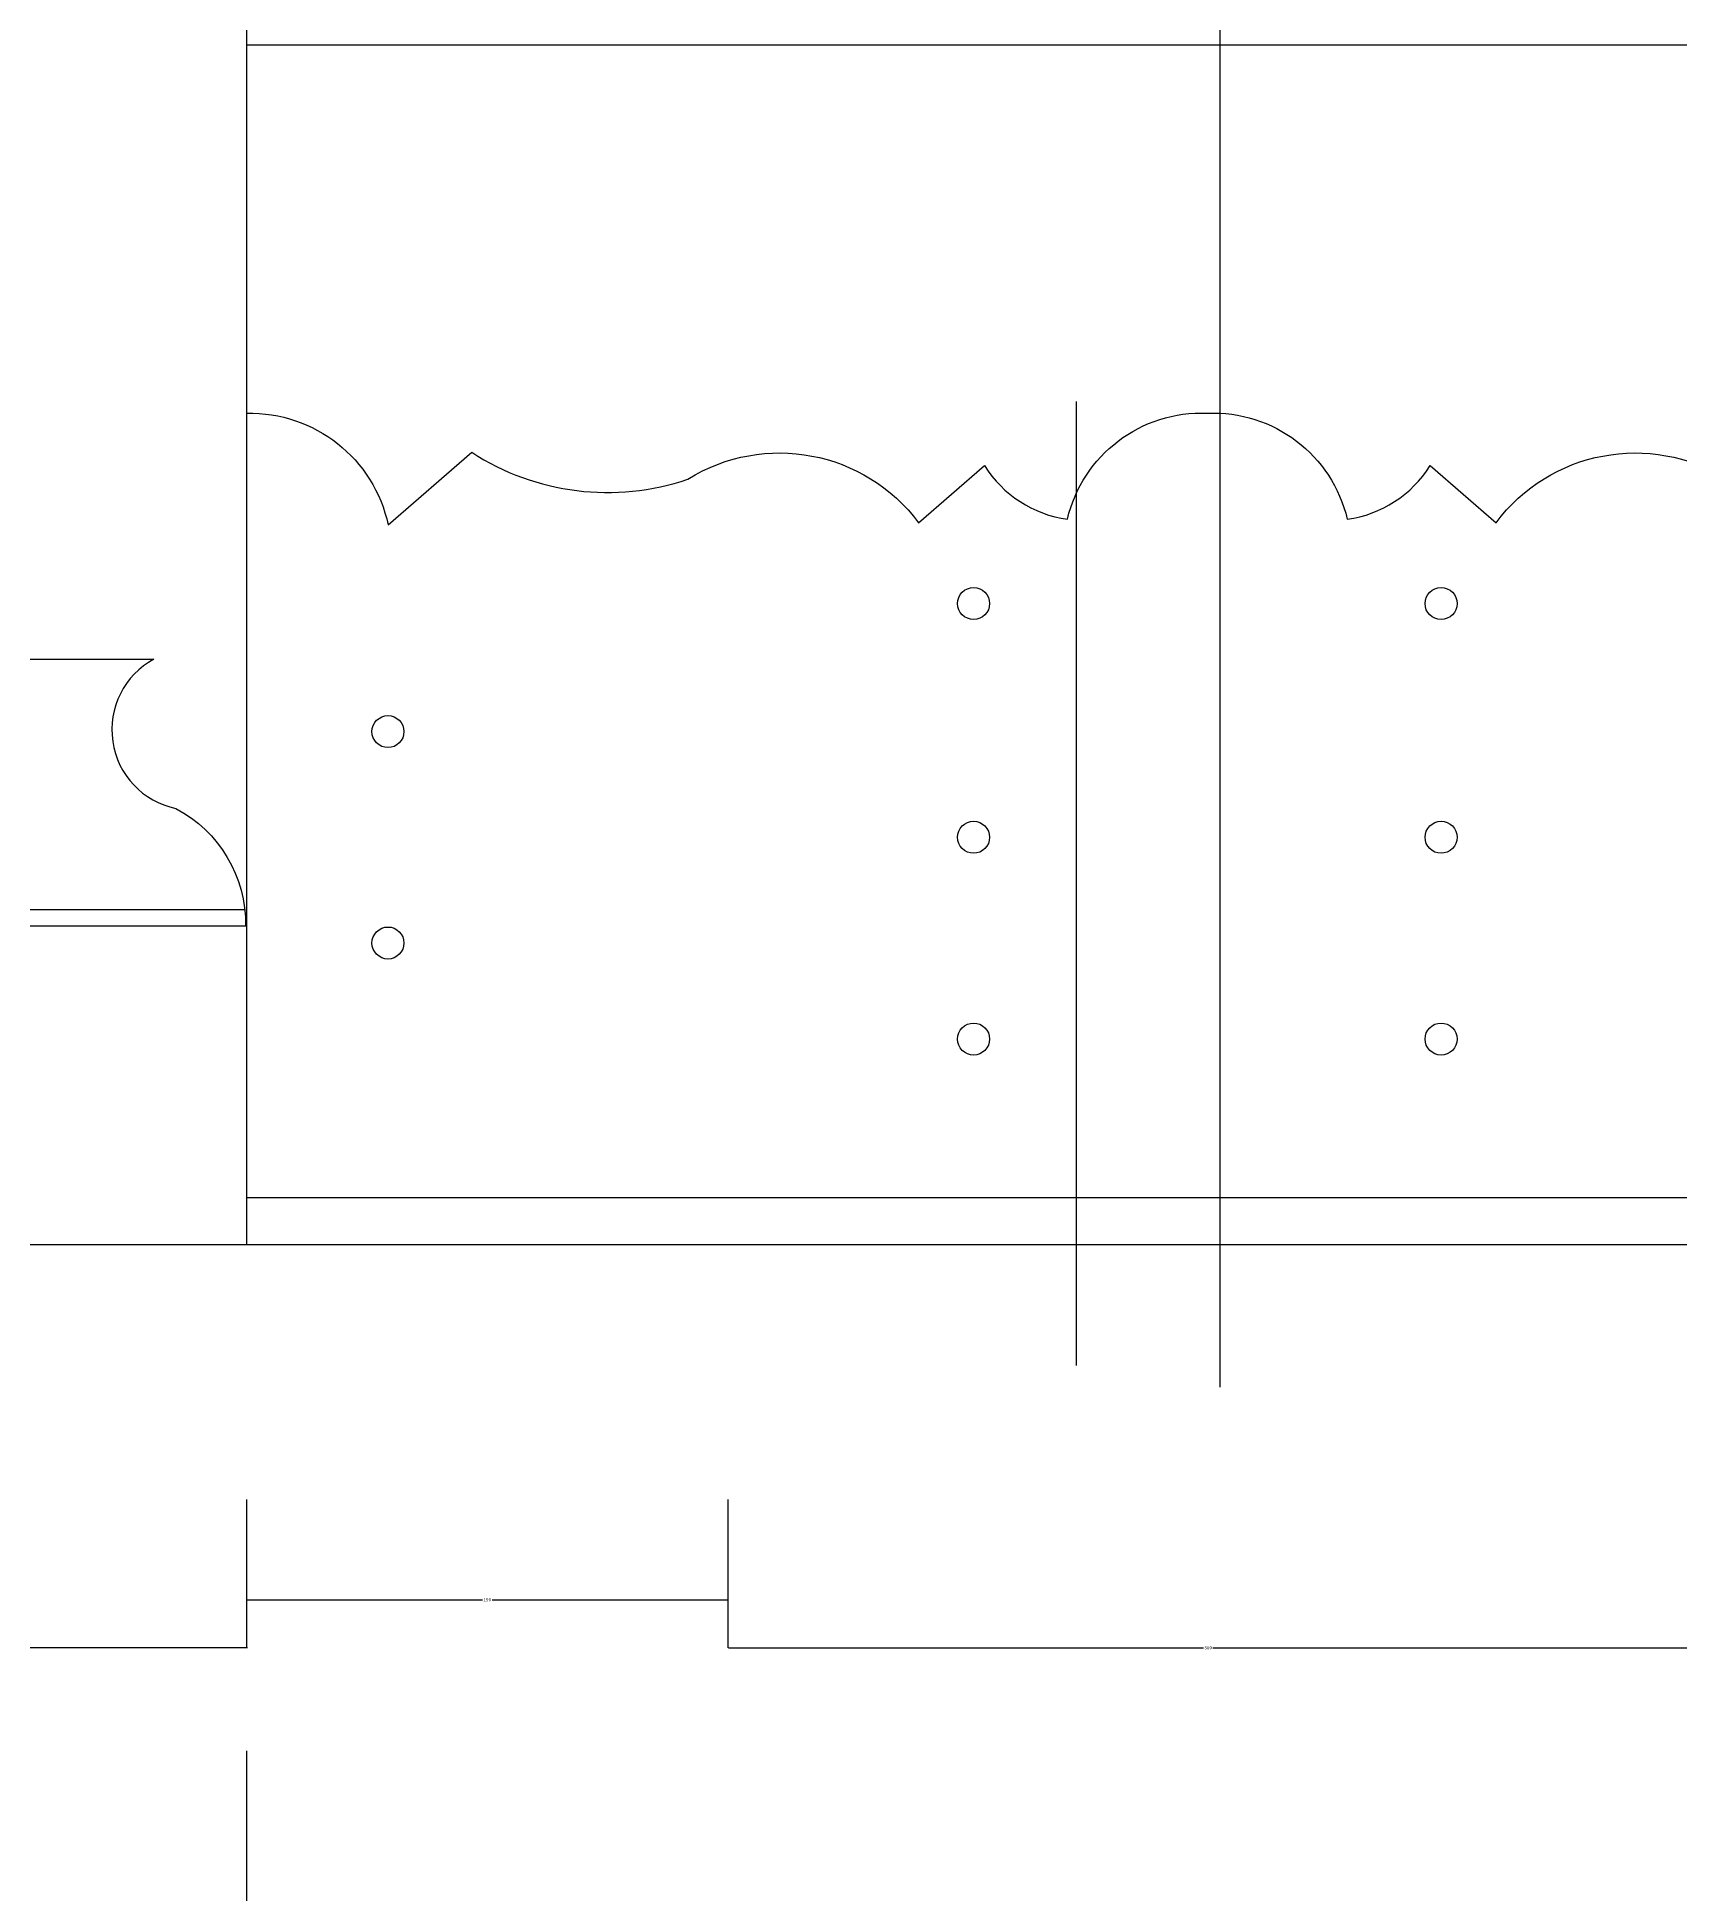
# Model space of a CAD drawing. Header units: metres. Extents: x -46 to 5315, y 535 to 7348.
# Drawn here: x 858 to 1371, y 3519 to 4099 of the extents above; entities that cross this region are included whole.
import ezdxf

# ---------------------------------------------------------------- set-up
doc = ezdxf.new("R2010")
doc.units = ezdxf.units.M
for name, color, linetype in [('2', 2, 'Continuous'), ('3', 3, 'Continuous'), ('4', 4, 'Continuous'), ('DIM', 3, 'Continuous')]:
    doc.layers.add(name, color=color, linetype=linetype)
doc.dimstyles.get("Standard").update_dxf_attribs({"dimtxt": 2.5, "dimasz": 2.5, "dimexe": 1.25, "dimexo": 0.625, "dimtad": 1, "dimcen": 2.5, "dimazin": 3, "dimtfac": 1, "dimtmove": 0, "dimatfit": 3})

# ---------------------------------------------------------------- blocks, each defined once
blk = doc.blocks.new('*D7')
for p, q in [((923.07, 3563.67), (923.07, 3425.84)), ((2123.47, 3563.67), (2123.47, 3425.84)), ((923.32, 3425.84), (1521.27, 3425.84)), ((1525.27, 3425.84), (2123.22, 3425.84))]:
    blk.add_line(p, q)
at = {"layer": 'Defpoints'}
for p in [(923.07, 3563.67), (2123.47, 3563.67), (923.07, 3425.84)]:
    blk.add_point(p, dxfattribs=at)
at = {"layer": 'DIM', "insert": (1523.27, 3425.84), "char_height": 1, "attachment_point": 5}
blk.add_mtext('1200', dxfattribs=at)
blk = doc.blocks.new('*D8')
for p, q in [((1073.37, 3642.19), (1073.37, 3595.86)), ((1373.47, 3642.19), (1373.47, 3595.86)), ((1073.62, 3595.86), (1221.92, 3595.86)), ((1224.92, 3595.86), (1373.22, 3595.86))]:
    blk.add_line(p, q)
at = {"layer": 'Defpoints'}
for p in [(1073.37, 3642.19), (1373.47, 3642.19), (1073.37, 3595.86)]:
    blk.add_point(p, dxfattribs=at)
at = {"layer": 'DIM', "insert": (1223.42, 3595.86), "char_height": 1, "attachment_point": 5}
blk.add_mtext('300', dxfattribs=at)
blk = doc.blocks.new('*D10')
for p, q in [((693.07, 3641.98), (693.07, 3595.86)), ((923.07, 3641.98), (923.07, 3595.86)), ((806.57, 3595.86), (692.82, 3595.86)), ((923.32, 3595.86), (809.57, 3595.86))]:
    blk.add_line(p, q)
at = {"layer": 'Defpoints'}
for p in [(693.07, 3641.98), (923.07, 3641.98), (923.07, 3595.86)]:
    blk.add_point(p, dxfattribs=at)
at = {"layer": 'DIM', "insert": (808.07, 3595.86), "char_height": 1, "attachment_point": 5}
blk.add_mtext('230', dxfattribs=at)
blk = doc.blocks.new('*D13')
for p, q in [((923.07, 3642.19), (923.07, 3610.86)), ((1073.37, 3642.19), (1073.37, 3610.86)), ((923.32, 3610.86), (996.72, 3610.86)), ((999.72, 3610.86), (1073.12, 3610.86))]:
    blk.add_line(p, q)
at = {"layer": 'Defpoints'}
for p in [(923.07, 3642.19), (1073.37, 3642.19), (923.07, 3610.86)]:
    blk.add_point(p, dxfattribs=at)
at = {"layer": 'DIM', "insert": (998.22, 3610.86), "char_height": 1, "attachment_point": 5}
blk.add_mtext('150', dxfattribs=at)

msp = doc.modelspace()

# ---------------------------------------------------------------- linework, layer by layer
at = {"layer": '2'}
msp.add_line((573.07, 3721.88), (2473.47, 3721.88), dxfattribs=at)
at = {"layer": '3'}
msp.add_lwpolyline([(2124.07, 3826.52), (2448.47, 3826.52), (2448.47, 6446.58), (598.07, 6446.58), (598.07, 3826.52), (922.46, 3826.52)], dxfattribs=at)
for centre in [(1150.15, 3922.1), (1296.18, 3922.1), (967.21, 3882.1), (1150.15, 3849.08), (1296.18, 3849.08), (967.21, 3816.05), (1150.15, 3786.05), (1296.18, 3786.05)]:
    msp.add_circle(centre, 5, dxfattribs=at)
at = {"layer": '4'}
for p, q in [((2123.47, 4096.58), (923.07, 4096.58)), ((923.07, 3981.58), (923.07, 3721.88)), ((923.07, 3736.56), (2123.47, 3736.56))]:
    msp.add_line(p, q, dxfattribs=at)
for points in [[(2453.47, 3821.4), (2453.47, 6451.58), (593.07, 6451.58), (593.07, 3821.4), (923.07, 3821.4)], [(2353.47, 3904.74), (2353.47, 6351.58), (693.07, 6351.58), (693.07, 3904.74), (894.12, 3904.74)], [(2123.47, 3721.88), (2123.47, 6121.58), (923.07, 6121.58), (923.07, 3721.88)]]:
    msp.add_lwpolyline(points, dxfattribs=at)
for points in [[(923.07, 3981.58, -0.36), (967.28, 3946.68), (993.39, 3969.36, 0.23), (1060.91, 3960.98, -0.39), (1132.98, 3947.33), (1153.54, 3965.19, 0.22), (1179.44, 3948.44, -0.36), (1223.17, 3981.58, -0.36), (1266.89, 3948.44, 0.22), (1292.79, 3965.19), (1313.35, 3947.33, -0.39), (1385.42, 3960.98, 0.23), (1452.94, 3969.36), (1479.05, 3946.68, -0.36), (1523.27, 3981.58)], [(894.12, 3904.74, 0.7), (900.96, 3858.1, -0.28), (922.75, 3821.4)]]:
    msp.add_lwpolyline(points, format="xyb", dxfattribs=at)
at = {"layer": 'DIM'}
for p, q in [((1227.14, 3677.31), (1227.14, 6843.25)), ((1182.21, 3985.28), (1182.21, 3684.09))]:
    msp.add_line(p, q, dxfattribs=at)

# ---------------------------------------------------------------- dimensions: what is measured, and where the dimension line sits
for base, p1, p2, text, picture, middle in [((923.07, 3595.86), (923.07, 3641.98), (693.07, 3641.98), '230', '*D10', (808.07, 3595.86)), ((923.07, 3610.86), (923.07, 3642.19), (1073.37, 3642.19), '150', '*D13', (998.22, 3610.86)), ((1073.37, 3595.86), (1073.37, 3642.19), (1373.47, 3642.19), '300', '*D8', (1223.42, 3595.86)), ((923.07, 3425.84), (923.07, 3563.67), (2123.47, 3563.67), '1200', '*D7', (1523.27, 3425.84))]:
    dim = msp.add_linear_dim(base=base, p1=p1, p2=p2, text=text, dimstyle='Standard', dxfattribs=at)
    dim.commit()
    dim.dimension.update_dxf_attribs({"geometry": picture, "text_midpoint": middle})

doc.saveas('drawing.dxf')
